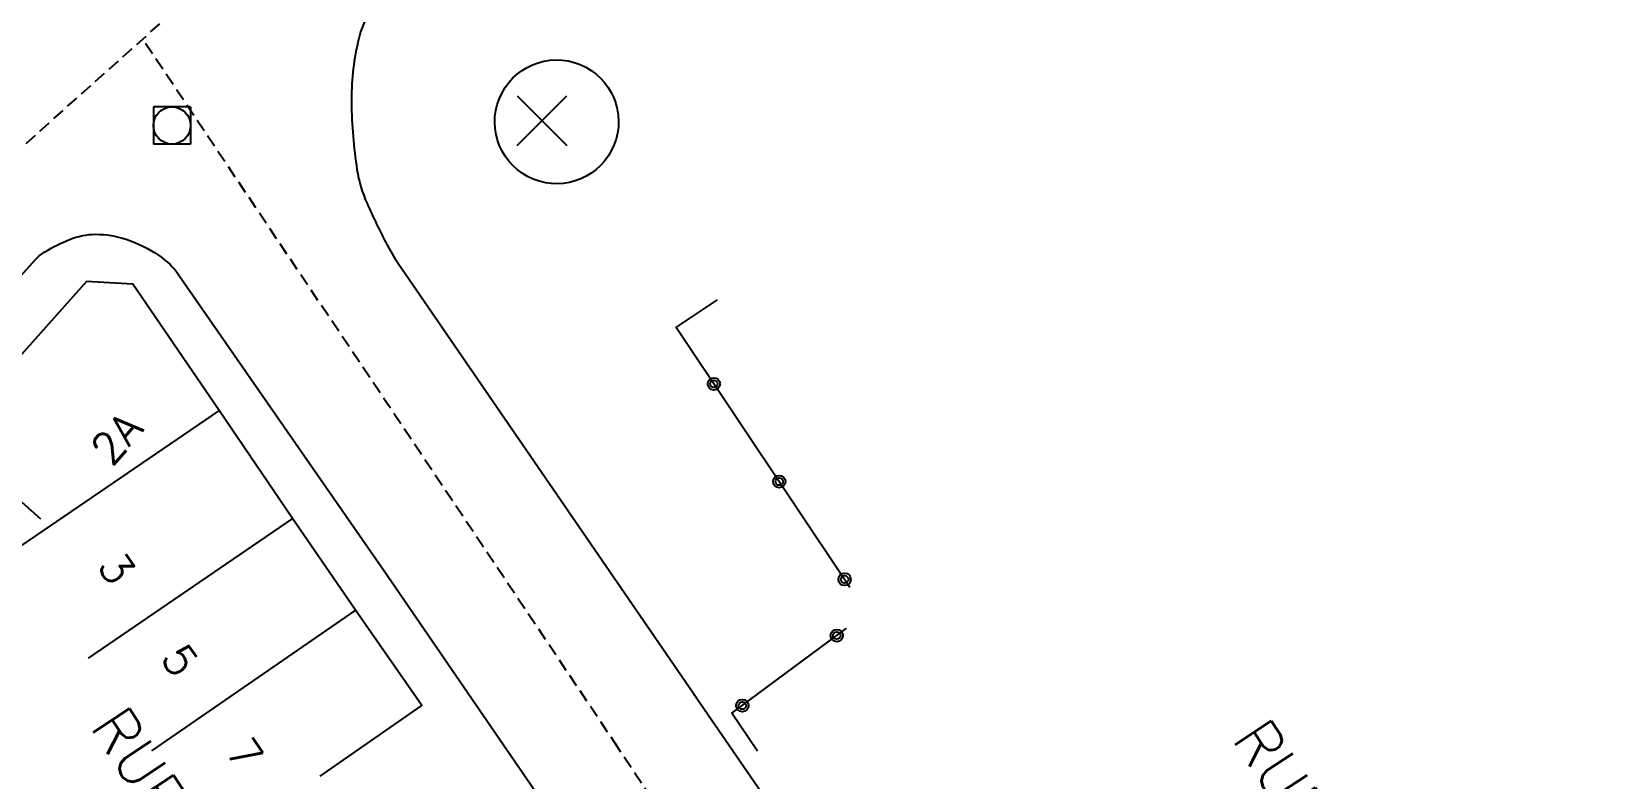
# Model space of a CAD drawing. Header units: millimetres. Extents: x 133000 to 134000, y 143000 to 144000.
# Drawn here: x 133478.1 to 133541.4, y 143726.7 to 143756.9 of the extents above; entities that cross this region are included whole.
import ezdxf
from ezdxf.enums import TextEntityAlignment as Align

# ---------------------------------------------------------------- set-up
doc = ezdxf.new("R2010")
doc.units = ezdxf.units.MM
doc.linetypes.add('DASHED', pattern=[0.75, 0.5, -0.25])
doc.layers.get('0').update_dxf_attribs({"linetype": 'CONTINUOUS'})
for name, color, linetype in [('W0001', 6, 'DASHED'), ('W0008', 7, 'CONTINUOUS'), ('W0100', 7, 'CONTINUOUS'), ('W0322', 7, 'CONTINUOUS'), ('W0420', 7, 'CONTINUOUS'), ('W0989', 7, 'CONTINUOUS'), ('W0991', 7, 'CONTINUOUS'), ('W1102', 7, 'CONTINUOUS')]:
    doc.layers.add(name, color=color, linetype=linetype)
doc.styles.get("Standard").update_dxf_attribs({"font": 'romans.shx', "width": 0.85})

# ---------------------------------------------------------------- blocks, each defined once
blk = doc.blocks.new('t991o')
at = {"color": 0, "linetype": 'Continuous'}
for p, q in [((-1, 1), (1, -1)), ((-1, -1), (1, 1))]:
    blk.add_line(p, q, dxfattribs=at)
blk = doc.blocks.new('t322o')
at = {"color": 0, "linetype": 'Continuous'}
for radius in [0.25, 0.15]:
    blk.add_circle((0, 0), radius, dxfattribs=at)
blk = doc.blocks.new('T420')
for p, q in [((0.75, 0.75), (-0.75, 0.75)), ((-0.75, 0.75), (-0.75, -0.75)), ((0.75, 0.75), (0.75, -0.75)), ((0.75, -0.75), (-0.75, -0.75))]:
    blk.add_line(p, q)
blk.add_ellipse((0, 0), major_axis=(-0.53, 0.53), ratio=1, start_param=3.926991, end_param=10.210176)

msp = doc.modelspace()

# ---------------------------------------------------------------- linework, layer by layer
at = {"layer": 'W0001'}
msp.add_line((133530.056, 143685.22), (133501.704, 143728.132), dxfattribs=at)
at = {"layer": 'W0001', "flags": 128}
for points in [[(133266.865, 143579.249), (133335.061, 143596.67), (133339.274, 143598.853), (133341.77, 143601.192), (133345.809, 143605.885), (133476.532, 143751.121), (133484.021, 143757.825), (133488.389, 143761.411), (133522.378, 143784.52)], [(133501.824, 143727.956), (133482.621, 143756.572)]]:
    msp.add_lwpolyline(points, dxfattribs=at)
at = {"layer": 'W0008', "flags": 128}
for points in [[(133524.361, 143781.598), (133515.057, 143775.205), (133495.622, 143761.798, 0.048796), (133493.504, 143760.009, 0.054473), (133491.974, 143758.05, 0.083082), (133491.314, 143756.437, 0.058753), (133491.056, 143753.995, 0.035398), (133491.28, 143751.303, 0.067081), (133491.686, 143749.932, 0.014488), (133492.487, 143748.276, 0.030592), (133492.935, 143747.529), (133505.009, 143729.952)], [(133357.473, 143613.578), (133380.858, 143639.495), (133413.158, 143675.388), (133450.65, 143717.016), (133463.616, 143731.413), (133474.4, 143743.354), (133478.31, 143747.685, -0.077124), (133478.693, 143747.996, -0.034802), (133479.668, 143748.478, -0.096585), (133480.723, 143748.688, -0.083336), (133481.951, 143748.488, -0.067114), (133483.301, 143747.815, -0.092231), (133484.084, 143747.039), (133492.375, 143735.088), (133498.639, 143725.959)]]:
    msp.add_lwpolyline(points, format="xyb", dxfattribs=at)
at = {"layer": 'W0008'}
msp.add_lwpolyline([(133518.431, 143695.228), (133518.632, 143695.383), (133518.974, 143695.563), (133519.217, 143695.588), (133519.542, 143695.483), (133519.747, 143695.264), (133523.555, 143689.639), (133528.306, 143682.59), (133528.52, 143682.091), (133528.547, 143681.475), (133528.453, 143680.986), (133528.055, 143679.854), (133532.056, 143690.585), (133529.588, 143694.176), (133526.614, 143698.486), (133522.719, 143704.218), (133515.247, 143715.091), (133510.366, 143722.134), (133504.878, 143730.126)], dxfattribs=at)
at = {"layer": 'W0100', "flags": 128}
msp.add_lwpolyline([(133498.404, 143750.915, -1), (133500.291, 143755.546, -1)], format="xyb", close=True, dxfattribs=at)
msp.add_lwpolyline([(133489.788, 143726.794), (133493.893, 143729.649), (133491.214, 143733.502), (133488.677, 143737.208), (133485.705, 143741.566), (133482.219, 143746.672), (133480.356, 143746.785), (133474.759, 143740.524), (133478.487, 143737.192)], dxfattribs=at)
at = {"layer": 'W0322', "flags": 128}
msp.add_lwpolyline([(133505.832, 143746.043), (133504.169, 143744.931), (133511.189, 143734.439)], dxfattribs=at)
at = {"layer": 'W0322'}
for points in [[(133507.466, 143727.807), (133506.425, 143729.336), (133511.047, 143732.761), (133511.047, 143732.761), (133511.047, 143732.761), (133511.047, 143732.761), (133511.047, 143732.761), (133511.047, 143732.761), (133511.047, 143732.761), (133511.047, 143732.761), (133511.047, 143732.761), (133511.047, 143732.761), (133511.047, 143732.761), (133511.047, 143732.761), (133511.047, 143732.761), (133511.047, 143732.761), (133511.047, 143732.761), (133511.047, 143732.761), (133511.047, 143732.761), (133511.047, 143732.761), (133511.047, 143732.761), (133511.047, 143732.761), (133511.047, 143732.761), (133511.047, 143732.761), (133511.047, 143732.761), (133511.047, 143732.761), (133511.047, 143732.761), (133511.047, 143732.761), (133511.047, 143732.761), (133511.047, 143732.761), (133511.047, 143732.761), (133511.047, 143732.761), (133511.047, 143732.761), (133511.047, 143732.761), (133511.047, 143732.761), (133511.047, 143732.761), (133511.047, 143732.761), (133511.047, 143732.761), (133511.047, 143732.761), (133511.047, 143732.761), (133511.047, 143732.761), (133511.047, 143732.761), (133511.047, 143732.761), (133511.047, 143732.761), (133511.047, 143732.761), (133511.047, 143732.761), (133511.047, 143732.761), (133511.047, 143732.761), (133511.047, 143732.761), (133511.047, 143732.761), (133511.047, 143732.761), (133511.047, 143732.761), (133511.047, 143732.761), (133511.047, 143732.761), (133511.047, 143732.761), (133511.047, 143732.761), (133511.047, 143732.761), (133511.047, 143732.761), (133511.047, 143732.761), (133511.047, 143732.761), (133511.047, 143732.761), (133511.047, 143732.761), (133511.047, 143732.761), (133511.047, 143732.761), (133511.047, 143732.761), (133511.047, 143732.761), (133511.047, 143732.761), (133511.047, 143732.761), (133511.047, 143732.761), (133511.047, 143732.761), (133511.047, 143732.761), (133511.047, 143732.761), (133511.047, 143732.761), (133511.047, 143732.761), (133511.047, 143732.761), (133511.047, 143732.761), (133511.047, 143732.761), (133511.047, 143732.761), (133511.047, 143732.761), (133511.047, 143732.761), (133511.047, 143732.761), (133511.047, 143732.761), (133511.047, 143732.761), (133511.047, 143732.761), (133511.047, 143732.761), (133511.047, 143732.761), (133511.047, 143732.761), (133511.047, 143732.761), (133511.047, 143732.761), (133511.047, 143732.761), (133511.047, 143732.761), (133511.047, 143732.761), (133511.047, 143732.761), (133511.047, 143732.761), (133511.047, 143732.761), (133511.047, 143732.761), (133511.047, 143732.761), (133511.047, 143732.761), (133511.047, 143732.761), (133511.047, 143732.761), (133511.047, 143732.761)], [(133511.047, 143732.761), (133511.047, 143732.761), (133511.047, 143732.761), (133511.047, 143732.761), (133511.047, 143732.761), (133511.047, 143732.761), (133511.047, 143732.761), (133511.047, 143732.761), (133511.047, 143732.761), (133511.047, 143732.761), (133511.047, 143732.761), (133511.047, 143732.761), (133511.047, 143732.761), (133511.047, 143732.761), (133511.047, 143732.761), (133511.047, 143732.761), (133511.047, 143732.761), (133511.047, 143732.761), (133511.047, 143732.761), (133511.047, 143732.761)]]:
    msp.add_lwpolyline(points, dxfattribs=at)
at = {"layer": 'W1102', "flags": 128}
for points in [[(133485.705, 143741.566), (133477.444, 143735.93)], [(133488.677, 143737.208), (133480.42, 143731.566)], [(133491.214, 143733.502), (133482.983, 143727.823)]]:
    msp.add_lwpolyline(points, dxfattribs=at)

# ---------------------------------------------------------------- block references
at = {"layer": 'W0322'}
for p, rotation in [((133505.699, 143742.645), 303.7837405829617), ((133508.34, 143738.697), 303.7837405829617), ((133510.981, 143734.749), 303.7837405829617), ((133510.663, 143732.477), 36.53921769891124), ((133506.847, 143729.649), 36.53921769891124)]:
    msp.add_blockref('t322o', p, dxfattribs=dict(at, rotation=rotation))
at = {"layer": 'W0420'}
msp.add_blockref('T420', (133483.805, 143753.082), dxfattribs=at)
at = {"layer": 'W0991'}
msp.add_blockref('t991o', (133498.753, 143753.281), dxfattribs=at)

# ---------------------------------------------------------------- texts
at = {"layer": 'W0989'}
for p in [(133487.887, 143719.157), (133534.02, 143718.661)]:
    msp.add_text('RUE DE L INDUSTRIE', height=1.75, rotation=303.45278, dxfattribs=at).set_placement(p, align=Align.MIDDLE)
at = {"layer": 'W0991'}
for s, rotation, p in [('2A', 48.20309, (133481.566, 143740.445)), ('3', 304.34551, (133481.574, 143735.198)), ('5', 304.34551, (133484.128, 143731.482)), ('7', 304.34551, (133486.755, 143727.704))]:
    msp.add_text(s, height=1.25, rotation=rotation, dxfattribs=at).set_placement(p, align=Align.MIDDLE)

doc.saveas('drawing.dxf')
